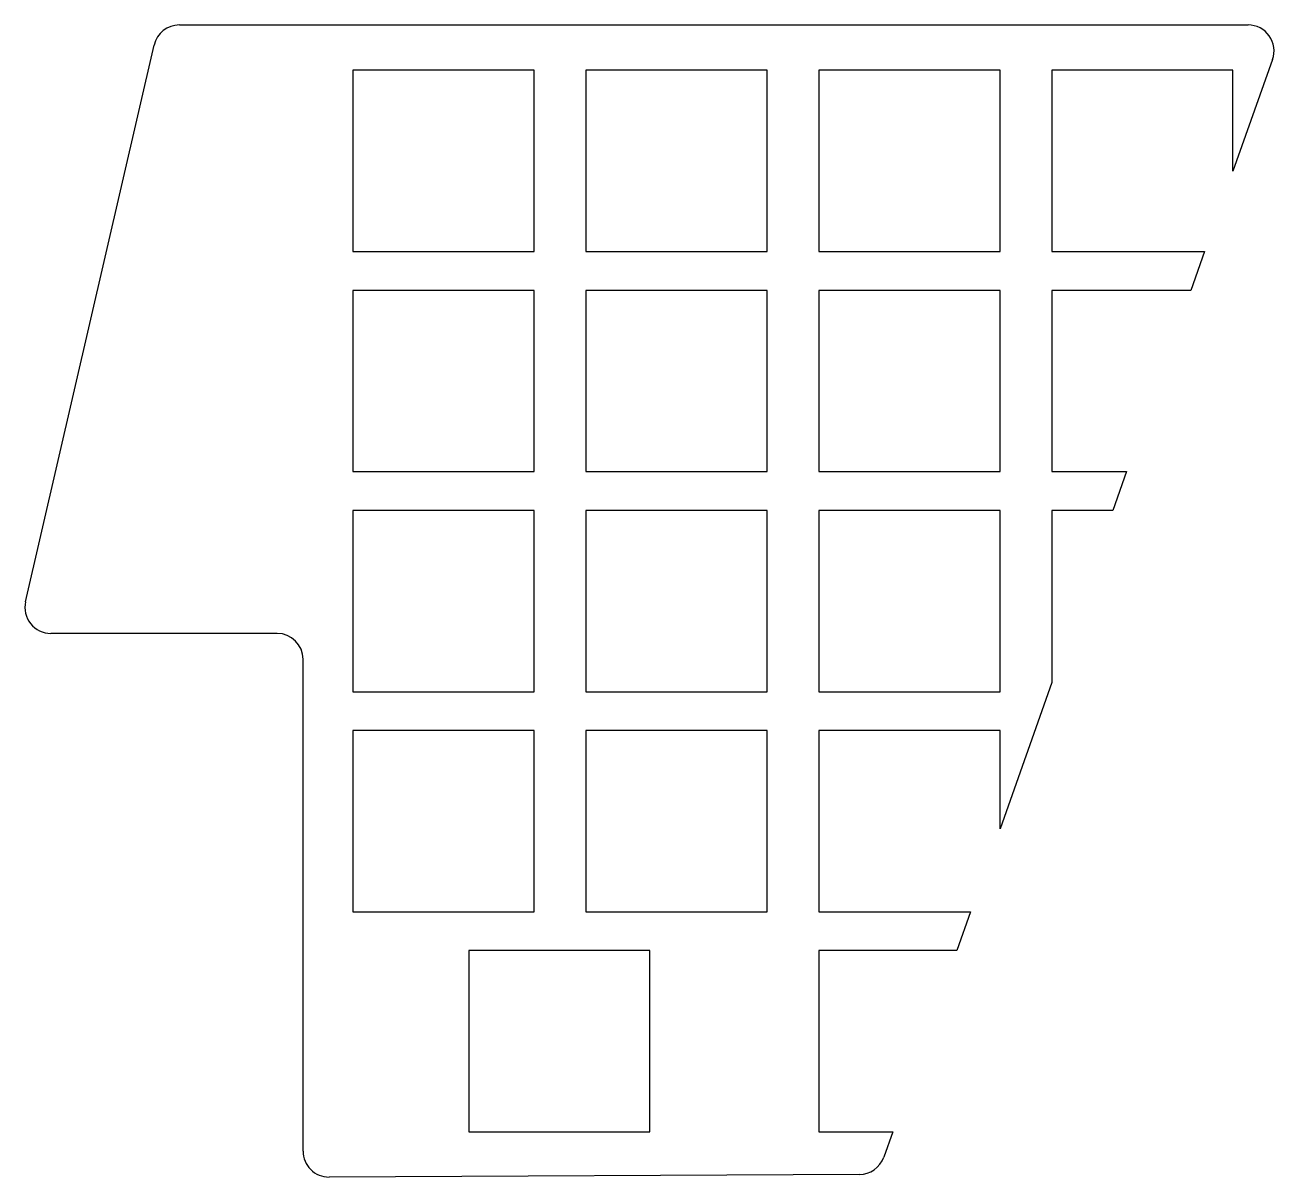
# Model space of a CAD drawing. Header units: millimetres. Extents: x 67.7 to 164.2, y -110.5 to -21.5.
import ezdxf

# ---------------------------------------------------------------- set-up
doc = ezdxf.new("R2010")
doc.units = ezdxf.units.MM

msp = doc.modelspace()

# ---------------------------------------------------------------- linework, layer by layer
for p, q in [((79.591, -21.5), (162.17, -21.5)), ((67.712, -66.05), (77.642, -23.05)), ((107, -25), (93, -25)), ((93, -25), (93, -39)), ((107, -39), (107, -25)), ((125, -25), (111, -25)), ((111, -25), (111, -39)), ((125, -39), (125, -25)), ((143, -25), (129, -25)), ((129, -25), (129, -39)), ((143, -39), (143, -25)), ((161, -25), (147, -25)), ((147, -25), (147, -39)), ((164.055, -24.168), (161, -32.789)), ((161, -32.789), (161, -25)), ((93, -39), (107, -39)), ((111, -39), (125, -39)), ((129, -39), (143, -39)), ((147, -39), (158.799, -39)), ((158.799, -39), (157.736, -42)), ((107, -42), (93, -42)), ((93, -42), (93, -56)), ((107, -56), (107, -42)), ((125, -42), (111, -42)), ((111, -42), (111, -56)), ((125, -56), (125, -42)), ((143, -42), (129, -42)), ((129, -42), (129, -56)), ((143, -56), (143, -42)), ((157.736, -42), (147, -42)), ((147, -42), (147, -56)), ((93, -56), (107, -56)), ((111, -56), (125, -56)), ((129, -56), (143, -56)), ((147, -56), (152.776, -56)), ((152.776, -56), (151.713, -59)), ((107, -59), (93, -59)), ((93, -59), (93, -73)), ((107, -73), (107, -59)), ((125, -59), (111, -59)), ((111, -59), (111, -73)), ((125, -73), (125, -59)), ((143, -59), (129, -59)), ((129, -59), (129, -73)), ((143, -73), (143, -59)), ((151.713, -59), (147, -59)), ((147, -59), (147, -72.302)), ((87.146, -68.5), (69.661, -68.5)), ((89.146, -108.491), (89.146, -70.5)), ((147, -72.302), (143, -83.591)), ((93, -73), (107, -73)), ((111, -73), (125, -73)), ((129, -73), (143, -73)), ((107, -76), (93, -76)), ((93, -76), (93, -90)), ((107, -90), (107, -76)), ((125, -76), (111, -76)), ((111, -76), (111, -90)), ((125, -90), (125, -76)), ((143, -76), (129, -76)), ((129, -76), (129, -90)), ((143, -83.591), (143, -76)), ((93, -90), (107, -90)), ((111, -90), (125, -90)), ((129, -90), (140.729, -90)), ((140.729, -90), (139.666, -93)), ((115.946, -93), (101.946, -93)), ((101.946, -93), (101.946, -107)), ((115.946, -107), (115.946, -93)), ((139.666, -93), (129, -93)), ((129, -93), (129, -107)), ((101.946, -107), (115.946, -107)), ((129, -107), (134.706, -107)), ((134.706, -107), (134.01, -108.965)), ((132.134, -110.297), (91.155, -110.49))]:
    msp.add_line(p, q)
for centre, start, end in [((79.591, -23.5), 90, 166.9963), ((162.17, -23.5), 340.48979, 90), ((69.661, -66.5), 166.9963, 270), ((87.146, -70.5), 0, 90), ((91.146, -108.491), 180, 270.27103), ((132.124, -108.297), 270.27103, 340.48979)]:
    msp.add_arc(centre, 2, start, end)

doc.saveas('drawing.dxf')
